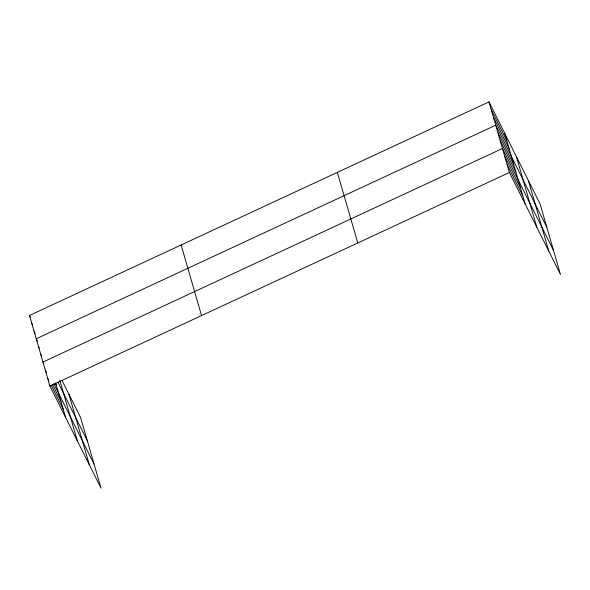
<?xml version="1.0" encoding="UTF-8"?>
<svg xmlns="http://www.w3.org/2000/svg" width="590" height="590" viewBox="0 0 590 590"><rect width="100%" height="100%" fill="white"/><g stroke="black" fill="none" stroke-linecap="round" stroke-linejoin="round"><path stroke-width="0.89" d="M62.09 380.55L80.601 417.514L101.008 488.107L49.907 386.067L29.5 315.466L488.992 101.893L540.093 203.934L560.5 274.534L509.399 172.487L488.992 101.893M49.907 386.067L509.399 172.487M491.234 109.659L506.928 140.988M493.483 117.425L509.17 148.754M546.827 227.231L495.725 125.191L36.233 338.763L37.443 341.175M497.967 132.957L513.661 164.286M500.217 140.722L515.903 172.051M553.56 250.529L502.459 148.488L42.967 362.061L43.778 363.669M504.775 156.483L520.461 187.819M507.083 164.485L522.777 195.821M29.5 315.466L30.304 317.073M31.742 323.231L32.553 324.839M33.991 330.997L35.194 333.409M57.968 382.165L87.335 440.811M38.483 346.529L39.287 348.137M40.725 354.295L41.529 355.903M55.209 383.22L56.419 385.631M53.83 383.751L94.068 464.109M45.282 370.063L46.492 372.474M52.525 384.525L60.977 401.399M47.598 378.065L48.8 380.476M51.219 385.292L63.285 409.401M528.404 180.599L548.818 251.2M516.368 156.556L536.775 227.157M504.679 133.222L525.093 203.823M337.355 172.369L357.769 242.969M181.13 244.983L201.544 315.584M68.919 394.179L89.326 464.773M59.87 380.491L77.283 440.737M55.667 383.043L65.601 417.403"/></g></svg>
